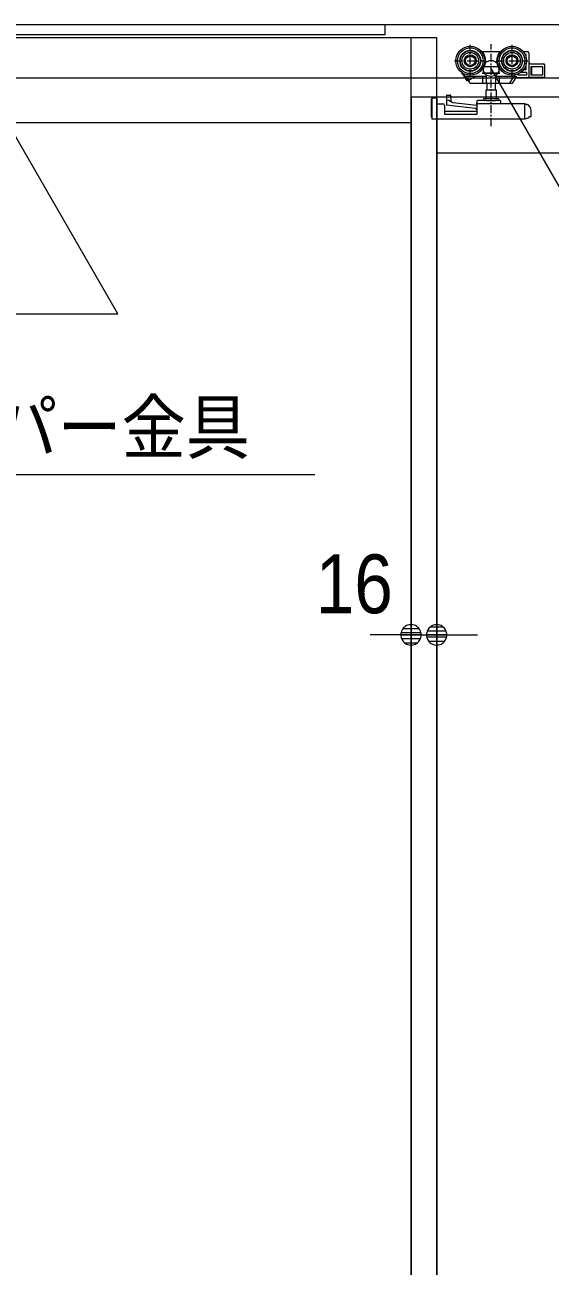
# Model space of a CAD drawing. Units: millimetres, scale not verified. Extents: x -6062 to 6062, y -3045 to 3045.
# Drawn here: x -2563 to -2236, y -423 to 350 of the extents above; entities that cross this region are included whole.
import ezdxf
from ezdxf.enums import TextEntityAlignment as Align

# ---------------------------------------------------------------- set-up
doc = ezdxf.new("R2010")
doc.units = ezdxf.units.MM
doc.header["$LTSCALE"] = 20
doc.linetypes.add('CHAIN1', pattern=[8, 5, -1, 1, -1])
for name, color, linetype, lineweight in [('0-0_2寸法-2', 7, 'Continuous', 9), ('0-1_0', 7, 'Continuous', 9), ('0-3_2寸法-3', 7, 'Continuous', 9), ('0-4_3一般', 7, 'Continuous', 9)]:
    doc.layers.add(name, color=color, linetype=linetype, lineweight=lineweight)
doc.styles.add('ＭＳ ゴシック', font='')
doc.styles.add('ＭＳ Ｐゴシック', font='')
doc.styles.get('ＭＳ ゴシック').set_extended_font_data('MS Gothic')
doc.styles.get('ＭＳ Ｐゴシック').set_extended_font_data('MS PGothic')

# ---------------------------------------------------------------- blocks, each defined once
blk = doc.blocks.new('_Dot')
at = {"layer": '0-1_0'}
for p, q in [((-10, 0), (-20, 0)), ((9.78, 2), (-9.78, 2)), ((7.99, 6), (-7.99, 6)), ((9.16, -3.98), (-9.16, -3.98)), ((6, -7.98), (-6, -7.98))]:
    blk.add_line(p, q, dxfattribs=at)
for points in [[(10, 0), (9.92, 1.25), (9.69, 2.49), (9.3, 3.68), (8.76, 4.82), (8.09, 5.88), (7.29, 6.85), (6.37, 7.71), (5.36, 8.44), (4.26, 9.05), (3.09, 9.51), (1.87, 9.82), (0.63, 9.98), (-0.63, 9.98), (-1.87, 9.82), (-3.09, 9.51), (-4.26, 9.05), (-5.36, 8.44), (-6.37, 7.71), (-7.29, 6.85), (-8.09, 5.88), (-8.76, 4.82), (-9.3, 3.68), (-9.69, 2.49), (-9.92, 1.25), (-10, 0), (0, 0)], [(-10, 0), (-9.92, -1.25), (-9.69, -2.49), (-9.3, -3.68), (-8.76, -4.82), (-8.09, -5.88), (-7.29, -6.85), (-6.37, -7.71), (-5.36, -8.44), (-4.26, -9.05), (-3.09, -9.51), (-1.87, -9.82), (-0.63, -9.98), (0.63, -9.98), (1.87, -9.82), (3.09, -9.51), (4.26, -9.05), (5.36, -8.44), (6.37, -7.71), (7.29, -6.85), (8.09, -5.88), (8.76, -4.82), (9.3, -3.68), (9.69, -2.49), (9.92, -1.25), (10, 0), (0, 0)]]:
    blk.add_lwpolyline(points, close=True, dxfattribs=at)
blk = doc.blocks.new('グループ-11')
at = {"layer": '0-4_3一般'}
blk.add_line((7360, 7000), (-60560, 7000), dxfattribs=at)
blk = doc.blocks.new('グループ-12')
at = {"layer": '0-4_3一般'}
for p, q in [((-10380, 6840), (-26440, 6840)), ((-10700, -40000), (-10700, 6840)), ((-10380, -40000), (-10380, 6840)), ((-9802, 6662), (-9819.5, 6662)), ((-9802, 6662), (-9802, 6659.3)), ((-9602, 6662), (-9802, 6662)), ((-9802, 6654.4), (-9802, 6659.3)), ((-9802, 6634.4), (-9802, 6654.4)), ((-9602, 6659.3), (-9602, 6662)), ((-9584.5, 6662), (-9602, 6662)), ((-9602, 6659.3), (-9602, 6654.4)), ((-9602, 6654.4), (-9602, 6634.4)), ((-9242, 6662), (-9299.5, 6662)), ((-9232, 6652), (-9232, 6352)), ((-9274, 6632), (-9280.8, 6632)), ((-9264, 6578.7), (-9264, 6622)), ((-9264, 6452), (-9264, 6525.2)), ((-9212, 6512), (-9052, 6512)), ((-10071, 6403.9), (-10067.5, 6406.1)), ((-10045.8, 6392.7), (-10028.8, 6366.5)), ((-10020.4, 6362), (-9774, 6362)), ((-9980.8, 6310.9), (-10014, 6362)), ((-9980.8, 6310.9), (-9902.2, 6362)), ((-9811.8, 6452.4), (-9812, 6452.5)), ((-9812, 6398), (-9802, 6398)), ((-9805.9, 6282), (-9805.9, 6362)), ((-9802, 6449.5), (-9802, 6398)), ((-9773.5, 6362), (-9774, 6362)), ((-9758.2, 6282), (-9758.2, 6372)), ((-9645.8, 6372), (-9645.8, 6282)), ((-9645.7, 6371.5), (-9645.8, 6372)), ((-9630, 6362), (-9419.3, 6362)), ((-9602, 6398), (-9602, 6449.5)), ((-9598.1, 6282), (-9598.1, 6362)), ((-9592.2, 6452.4), (-9592, 6452.5)), ((-9465.8, 6282), (-9413.9, 6362)), ((-9433.6, 6276.5), (-9391.1, 6342)), ((-9407.4, 6372), (-9413.9, 6362)), ((-9413.9, 6362), (-9391.1, 6362)), ((-9407.4, 6372), (-9404.9, 6375.8)), ((-9403, 6342), (-9381.1, 6342)), ((-9391.1, 6362), (-9391.1, 6352)), ((-9371.6, 6372), (-9358.2, 6392.7)), ((-9262, 6372), (-9371.6, 6372)), ((-9328.9, 6412), (-9262, 6412)), ((-9299.5, 6442), (-9274, 6442)), ((-9262, 6412), (-9262, 6372)), ((-9052, 6342), (-9232, 6342)), ((-9202, 6482), (-9062, 6482)), ((-9202, 6372), (-9202, 6482)), ((-9062, 6372), (-9202, 6372)), ((-9198.4, 6482), (-9198.4, 6372)), ((-9062, 6482), (-9062, 6372)), ((-9032, 6362), (-9032, 6492)), ((-9993, 6311.4), (-10005.6, 6303.3)), ((-9981.2, 6311.1), (-9980.8, 6310.9)), ((-9956.6, 6272), (-9800, 6272)), ((-9800.3, 6272), (-9800, 6272)), ((-9800, 6272), (-9755.7, 6272)), ((-9765, 6080), (-9765, 6190)), ((-9765, 6190), (-9639, 6190)), ((-9755.9, 6272.1), (-9755.7, 6272)), ((-9751.5, 6190), (-9751.5, 6272)), ((-9652.5, 6272), (-9652.5, 6190)), ((-9648.1, 6272.1), (-9648.3, 6272)), ((-9639, 6190), (-9639, 6080)), ((-9604, 6272), (-9477.8, 6272)), ((-9603.7, 6272), (-9604, 6272)), ((-9472.3, 6272), (-9477.8, 6272)), ((-9465.8, 6282), (-9472.3, 6272)), ((-9472.3, 6272), (-9442, 6272)), ((-10444, 6084), (-10444, 6074)), ((-10442, 6084), (-10444, 6084)), ((-10444, 5860), (-10444, 6074)), ((-10442, 6086), (-10442, 5826)), ((-10382, 6086), (-10442, 6086)), ((-10380, 6100), (-10380, -39740)), ((-10258, 6124.4), (-10258, 6122.8)), ((-10258, 6124.4), (-10258, 6124.4)), ((-10258, 6122.8), (-10258, 6116)), ((-10258, 6116), (-10258, 6062.3)), ((-10258, 6062.3), (-10258, 6002)), ((-10228, 6059.1), (-10258, 6062.3)), ((-10257.6, 6124.7), (-10218, 6124.7)), ((-10178, 6027.6), (-10228, 6059.1)), ((-10217.6, 6124.7), (-10218, 6124.7)), ((-10205.4, 6118.6), (-10205.7, 6119.2)), ((-10198, 6040.2), (-10198, 6092)), ((-9882, 6046), (-9882, 6026)), ((-9755.3, 6056), (-9872, 6056)), ((-9614, 6080), (-9790, 6080)), ((-9755.3, 6056), (-9648.7, 6056)), ((-9592, 6056), (-9648.7, 6056)), ((-9582, 6026), (-9582, 6046)), ((-10282, 5996), (-10282, 5888)), ((-10282, 5926), (-9882, 5926)), ((-10282, 5888), (-9882, 5888)), ((-10258, 6002), (-9899.9, 5963.7)), ((-9882, 5996), (-10178, 6027.6)), ((-9882, 6006), (-9882, 6026)), ((-9882, 6006), (-9882, 5888)), ((-9283.8, 6016), (-9872, 6016)), ((-9282, 6006.3), (-9282, 6006)), ((-9282, 5826), (-9282, 6006)), ((-9272.5, 6012.4), (-9280.3, 6015.3)), ((-9272.5, 6012.4), (-9262.6, 6008.7)), ((-9253.9, 6005.4), (-9262.6, 6008.7)), ((-9202, 5860), (-9202, 5930.5)), ((-10700, 5780), (-26120, 5780)), ((-9282, 5826), (-10442, 5826)), ((-9262.6, 5833.3), (-9282, 5826)), ((-9262.6, 5833.3), (-9227.4, 5846.5)), ((-9227.4, 5846.5), (-9227.4, 5860)), ((-9227.4, 5860), (-9202, 5860)), ((5040, 5400), (-10380, 5400))]:
    blk.add_line(p, q, dxfattribs=at)
at = {"layer": '0-4_3一般', "linetype": 'CHAIN1'}
for p, q in [((-9962, 6354), (-9962, 6750)), ((-9702, 5738.4), (-9702, 6758.4)), ((-9442, 6354), (-9442, 6750)), ((-10160, 6552), (-9764, 6552)), ((-9640, 6552), (-9244, 6552))]:
    blk.add_line(p, q, dxfattribs=at)
at = {"layer": '0-4_3一般'}
for points in [[(5350, 6340), (5350, 7000), (-26440, 7000), (-26440, 6340)], [(-11020, 7000), (-25780, 7000), (-25780, 6880), (-11020, 6880)]]:
    blk.add_lwpolyline(points, close=True, dxfattribs=at)
for points in [[(-10071, 6403.9), (-10055.5, 6380.1), (-10005.6, 6303.3)], [(-10028.8, 6366.5), (-9991.7, 6309.4), (-9973.3, 6281.1)], [(-9802, 6449.5), (-9802.3, 6449.6), (-9802.5, 6449.7), (-9802.8, 6449.7), (-9803, 6449.8), (-9803.3, 6449.9), (-9803.5, 6449.9), (-9803.8, 6450), (-9804, 6450.1), (-9804.3, 6450.2), (-9804.5, 6450.2), (-9804.8, 6450.3), (-9805, 6450.4), (-9805.3, 6450.5), (-9805.5, 6450.5), (-9805.8, 6450.6), (-9806, 6450.7), (-9806.3, 6450.8), (-9806.5, 6450.8), (-9806.8, 6450.9), (-9807, 6451), (-9807.3, 6451.1), (-9807.5, 6451.1), (-9807.8, 6451.2), (-9808, 6451.3), (-9808.3, 6451.4), (-9808.5, 6451.4), (-9808.8, 6451.5), (-9809, 6451.6), (-9809.3, 6451.7), (-9809.5, 6451.7), (-9809.8, 6451.8), (-9810, 6451.9), (-9810.3, 6452), (-9810.5, 6452), (-9810.8, 6452.1), (-9811, 6452.2), (-9811.3, 6452.3), (-9811.5, 6452.3), (-9811.8, 6452.4)], [(-9802, 6398), (-9602, 6398), (-9592, 6398)], [(-9758.2, 6372), (-9758.3, 6371.5), (-9758.4, 6371), (-9758.5, 6370.5), (-9758.6, 6370.1), (-9758.8, 6369.6), (-9758.9, 6369.2), (-9759.1, 6368.8), (-9759.3, 6368.4), (-9759.6, 6368), (-9759.8, 6367.6), (-9760.1, 6367.2), (-9760.4, 6366.9), (-9760.8, 6366.5), (-9761.1, 6366.2), (-9761.5, 6365.9), (-9761.9, 6365.6), (-9762.4, 6365.3), (-9762.8, 6365), (-9763.3, 6364.8), (-9763.8, 6364.5), (-9764.3, 6364.3), (-9764.8, 6364.1), (-9765.3, 6363.9), (-9765.9, 6363.7), (-9766.4, 6363.5), (-9766.9, 6363.3), (-9767.4, 6363.1), (-9767.9, 6363), (-9768.4, 6362.8), (-9768.9, 6362.7), (-9769.4, 6362.6), (-9769.9, 6362.5), (-9770.4, 6362.4), (-9771, 6362.3), (-9771.5, 6362.2), (-9772, 6362.1), (-9772.5, 6362.1), (-9773, 6362), (-9773.5, 6362)], [(-9630, 6362), (-9630.5, 6362), (-9631, 6362), (-9631.5, 6362.1), (-9632, 6362.1), (-9632.5, 6362.2), (-9633, 6362.3), (-9633.6, 6362.4), (-9634.1, 6362.5), (-9634.6, 6362.6), (-9635.1, 6362.7), (-9635.6, 6362.8), (-9636.1, 6363), (-9636.6, 6363.1), (-9637.1, 6363.3), (-9637.6, 6363.5), (-9638.1, 6363.7), (-9638.7, 6363.9), (-9639.2, 6364.1), (-9639.7, 6364.3), (-9640.2, 6364.5), (-9640.7, 6364.8), (-9641.2, 6365), (-9641.6, 6365.3), (-9642.1, 6365.6), (-9642.5, 6365.9), (-9642.9, 6366.2), (-9643.2, 6366.5), (-9643.6, 6366.9), (-9643.9, 6367.2), (-9644.2, 6367.6), (-9644.4, 6368), (-9644.7, 6368.4), (-9644.9, 6368.8), (-9645.1, 6369.2), (-9645.2, 6369.6), (-9645.4, 6370.1), (-9645.5, 6370.5), (-9645.6, 6371), (-9645.7, 6371.5)], [(-9602, 6449.5), (-9601.7, 6449.6), (-9601.5, 6449.7), (-9601.2, 6449.7), (-9601, 6449.8), (-9600.7, 6449.9), (-9600.5, 6449.9), (-9600.2, 6450), (-9600, 6450.1), (-9599.7, 6450.2), (-9599.5, 6450.2), (-9599.2, 6450.3), (-9599, 6450.4), (-9598.7, 6450.5), (-9598.5, 6450.5), (-9598.2, 6450.6), (-9598, 6450.7), (-9597.7, 6450.8), (-9597.5, 6450.8), (-9597.2, 6450.9), (-9597, 6451), (-9596.7, 6451.1), (-9596.5, 6451.1), (-9596.2, 6451.2), (-9596, 6451.3), (-9595.7, 6451.4), (-9595.5, 6451.4), (-9595.2, 6451.5), (-9595, 6451.6), (-9594.7, 6451.7), (-9594.5, 6451.7), (-9594.2, 6451.8), (-9594, 6451.9), (-9593.7, 6452), (-9593.5, 6452), (-9593.2, 6452.1), (-9593, 6452.2), (-9592.7, 6452.3), (-9592.5, 6452.3), (-9592.2, 6452.4)], [(-9381.1, 6342), (-9232, 6342), (-9232, 6352)], [(-9991.7, 6309.4), (-9991.9, 6309.7), (-9992, 6310), (-9992.1, 6310.2), (-9992.2, 6310.5), (-9992.2, 6310.7), (-9992.2, 6311), (-9992.2, 6311.2), (-9992.2, 6311.4), (-9992.1, 6311.5), (-9992, 6311.7), (-9991.8, 6311.8), (-9991.6, 6312), (-9991.4, 6312.1), (-9991.1, 6312.2), (-9990.8, 6312.2), (-9990.5, 6312.3), (-9990.2, 6312.3), (-9989.8, 6312.4), (-9989.4, 6312.4), (-9988.9, 6312.4), (-9988.5, 6312.3), (-9988, 6312.3), (-9987.5, 6312.3), (-9987.1, 6312.2), (-9986.7, 6312.2), (-9986.2, 6312.1), (-9985.8, 6312.1), (-9985.4, 6312), (-9985, 6312), (-9984.6, 6311.9), (-9984.2, 6311.8), (-9983.8, 6311.8), (-9983.4, 6311.7), (-9983, 6311.6), (-9982.6, 6311.5), (-9982.2, 6311.4), (-9981.9, 6311.3), (-9981.5, 6311.2), (-9981.2, 6311.1)], [(-9805.9, 6282), (-9805.9, 6281.7), (-9805.9, 6281.3), (-9805.8, 6281), (-9805.8, 6280.7), (-9805.7, 6280.4), (-9805.7, 6280.1), (-9805.6, 6279.8), (-9805.6, 6279.4), (-9805.5, 6279.1), (-9805.4, 6278.8), (-9805.4, 6278.5), (-9805.3, 6278.2), (-9805.2, 6277.9), (-9805.1, 6277.6), (-9805, 6277.3), (-9804.9, 6276.9), (-9804.8, 6276.6), (-9804.7, 6276.3), (-9804.6, 6276), (-9804.4, 6275.7), (-9804.3, 6275.4), (-9804.2, 6275.1), (-9804, 6274.8), (-9803.8, 6274.6), (-9803.7, 6274.3), (-9803.5, 6274.1), (-9803.3, 6273.8), (-9803.1, 6273.6), (-9802.9, 6273.4), (-9802.7, 6273.2), (-9802.5, 6273), (-9802.2, 6272.9), (-9802, 6272.7), (-9801.7, 6272.6), (-9801.5, 6272.4), (-9801.2, 6272.3), (-9800.9, 6272.2), (-9800.6, 6272.1), (-9800.3, 6272)], [(-9758.2, 6282), (-9758.2, 6281.7), (-9758.2, 6281.4), (-9758.2, 6281.2), (-9758.2, 6280.9), (-9758.2, 6280.6), (-9758.2, 6280.3), (-9758.2, 6280.1), (-9758.2, 6279.8), (-9758.2, 6279.5), (-9758.2, 6279.2), (-9758.2, 6278.9), (-9758.2, 6278.7), (-9758.2, 6278.4), (-9758.2, 6278.1), (-9758.1, 6277.8), (-9758.1, 6277.5), (-9758.1, 6277.2), (-9758.1, 6276.9), (-9758.1, 6276.7), (-9758.1, 6276.4), (-9758.1, 6276.1), (-9758.1, 6275.8), (-9758, 6275.5), (-9758, 6275.3), (-9757.9, 6275), (-9757.9, 6274.7), (-9757.8, 6274.5), (-9757.7, 6274.3), (-9757.6, 6274), (-9757.5, 6273.8), (-9757.3, 6273.6), (-9757.2, 6273.4), (-9757, 6273.2), (-9756.9, 6273), (-9756.7, 6272.8), (-9756.5, 6272.6), (-9756.3, 6272.4), (-9756.1, 6272.3), (-9755.9, 6272.1)], [(-9755.7, 6272), (-9648.3, 6272), (-9604, 6272)], [(-9645.8, 6282), (-9645.8, 6281.7), (-9645.8, 6281.4), (-9645.8, 6281.2), (-9645.8, 6280.9), (-9645.8, 6280.6), (-9645.8, 6280.3), (-9645.8, 6280.1), (-9645.8, 6279.8), (-9645.8, 6279.5), (-9645.8, 6279.2), (-9645.8, 6278.9), (-9645.8, 6278.7), (-9645.8, 6278.4), (-9645.8, 6278.1), (-9645.9, 6277.8), (-9645.9, 6277.5), (-9645.9, 6277.2), (-9645.9, 6276.9), (-9645.9, 6276.7), (-9645.9, 6276.4), (-9645.9, 6276.1), (-9645.9, 6275.8), (-9646, 6275.5), (-9646, 6275.3), (-9646.1, 6275), (-9646.1, 6274.7), (-9646.2, 6274.5), (-9646.3, 6274.3), (-9646.4, 6274), (-9646.5, 6273.8), (-9646.7, 6273.6), (-9646.8, 6273.4), (-9647, 6273.2), (-9647.1, 6273), (-9647.3, 6272.8), (-9647.5, 6272.6), (-9647.7, 6272.4), (-9647.9, 6272.3), (-9648.1, 6272.1)], [(-9598.1, 6282), (-9598.1, 6281.7), (-9598.1, 6281.3), (-9598.2, 6281), (-9598.2, 6280.7), (-9598.3, 6280.4), (-9598.3, 6280.1), (-9598.4, 6279.8), (-9598.4, 6279.4), (-9598.5, 6279.1), (-9598.6, 6278.8), (-9598.6, 6278.5), (-9598.7, 6278.2), (-9598.8, 6277.9), (-9598.9, 6277.6), (-9599, 6277.3), (-9599.1, 6276.9), (-9599.2, 6276.6), (-9599.3, 6276.3), (-9599.4, 6276), (-9599.6, 6275.7), (-9599.7, 6275.4), (-9599.8, 6275.1), (-9600, 6274.8), (-9600.2, 6274.6), (-9600.3, 6274.3), (-9600.5, 6274.1), (-9600.7, 6273.8), (-9600.9, 6273.6), (-9601.1, 6273.4), (-9601.3, 6273.2), (-9601.5, 6273), (-9601.8, 6272.9), (-9602, 6272.7), (-9602.3, 6272.6), (-9602.5, 6272.4), (-9602.8, 6272.3), (-9603.1, 6272.2), (-9603.4, 6272.1), (-9603.7, 6272)], [(5360, 6100), (-10700, 6100), (-10700, -39740)], [(-10382, 6086), (-10382, 6016), (-10302, 6016)], [(-10257.6, 6124.7), (-10257.7, 6124.7), (-10257.7, 6124.7), (-10257.7, 6124.7), (-10257.7, 6124.7), (-10257.7, 6124.7), (-10257.7, 6124.7), (-10257.7, 6124.7), (-10257.7, 6124.7), (-10257.8, 6124.7), (-10257.8, 6124.7), (-10257.8, 6124.7), (-10257.8, 6124.6), (-10257.8, 6124.6), (-10257.8, 6124.6), (-10257.8, 6124.6), (-10257.8, 6124.6), (-10257.8, 6124.6), (-10257.9, 6124.6), (-10257.9, 6124.6), (-10257.9, 6124.6), (-10257.9, 6124.6), (-10257.9, 6124.6), (-10257.9, 6124.6), (-10257.9, 6124.6), (-10257.9, 6124.6), (-10257.9, 6124.5), (-10257.9, 6124.5), (-10257.9, 6124.5), (-10258, 6124.5), (-10258, 6124.5), (-10258, 6124.5), (-10258, 6124.5), (-10258, 6124.5), (-10258, 6124.5), (-10258, 6124.4), (-10258, 6124.4), (-10258, 6124.4), (-10258, 6124.4), (-10258, 6124.4)], [(-10205.8, 6119.2), (-10205.9, 6119.5), (-10206.1, 6119.8), (-10206.3, 6120.1), (-10206.5, 6120.4), (-10206.7, 6120.6), (-10206.9, 6120.9), (-10207.1, 6121.1), (-10207.3, 6121.4), (-10207.6, 6121.6), (-10207.8, 6121.8), (-10208.1, 6122), (-10208.3, 6122.2), (-10208.6, 6122.4), (-10208.9, 6122.6), (-10209.2, 6122.8), (-10209.5, 6122.9), (-10209.9, 6123.1), (-10210.2, 6123.2), (-10210.5, 6123.3), (-10210.9, 6123.4), (-10211.3, 6123.5), (-10211.6, 6123.6), (-10212, 6123.7), (-10212.3, 6123.8), (-10212.7, 6123.9), (-10213, 6124), (-10213.4, 6124.1), (-10213.8, 6124.2), (-10214.1, 6124.2), (-10214.5, 6124.3), (-10214.8, 6124.3), (-10215.2, 6124.4), (-10215.5, 6124.5), (-10215.9, 6124.5), (-10216.2, 6124.5), (-10216.6, 6124.6), (-10216.9, 6124.6), (-10217.3, 6124.6), (-10217.6, 6124.7)], [(-10198.1, 6092.1), (-10198.1, 6092.8), (-10198.2, 6093.5), (-10198.2, 6094.2), (-10198.2, 6094.9), (-10198.3, 6095.6), (-10198.3, 6096.3), (-10198.4, 6097), (-10198.4, 6097.8), (-10198.5, 6098.5), (-10198.6, 6099.2), (-10198.7, 6099.9), (-10198.8, 6100.6), (-10199, 6101.3), (-10199.1, 6102), (-10199.3, 6102.7), (-10199.4, 6103.4), (-10199.6, 6104), (-10199.8, 6104.7), (-10199.9, 6105.4), (-10200.1, 6106.1), (-10200.3, 6106.8), (-10200.6, 6107.5), (-10200.8, 6108.2), (-10201, 6108.9), (-10201.3, 6109.5), (-10201.5, 6110.2), (-10201.7, 6110.9), (-10202, 6111.5), (-10202.3, 6112.2), (-10202.6, 6112.8), (-10202.8, 6113.5), (-10203.1, 6114.1), (-10203.4, 6114.8), (-10203.7, 6115.4), (-10204.1, 6116.1), (-10204.4, 6116.7), (-10204.7, 6117.3), (-10205, 6118), (-10205.4, 6118.6)], [(-9272.5, 6012.4), (-9272.8, 6012.3), (-9273.1, 6012.2), (-9273.4, 6012.1), (-9273.7, 6012), (-9274, 6012), (-9274.3, 6011.8), (-9274.6, 6011.7), (-9274.9, 6011.6), (-9275.2, 6011.5), (-9275.5, 6011.4), (-9275.8, 6011.3), (-9276.1, 6011.2), (-9276.4, 6011.1), (-9276.7, 6011), (-9277, 6010.9), (-9277.3, 6010.7), (-9277.6, 6010.6), (-9277.9, 6010.5), (-9278.2, 6010.4), (-9278.5, 6010.2), (-9278.8, 6010.1), (-9279.1, 6010), (-9279.4, 6009.8), (-9279.6, 6009.7), (-9279.9, 6009.5), (-9280.1, 6009.3), (-9280.4, 6009.2), (-9280.6, 6009), (-9280.8, 6008.8), (-9280.9, 6008.5), (-9281.1, 6008.3), (-9281.3, 6008.1), (-9281.4, 6007.9), (-9281.5, 6007.6), (-9281.6, 6007.4), (-9281.7, 6007.1), (-9281.8, 6006.8), (-9281.9, 6006.6), (-9282, 6006.3)], [(-10442, 5848.8), (-10443.4, 5853.7), (-10444, 5860)]]:
    blk.add_lwpolyline(points, dxfattribs=at)
for centre, radius in [((-9962, 6552), 180), ((-9962, 6552), 160), ((-9962, 6552), 130), ((-9962, 6552), 126), ((-9962, 6552), 104), ((-9442, 6552), 180), ((-9442, 6552), 160), ((-9442, 6552), 130), ((-9442, 6552), 126), ((-9442, 6552), 104), ((-9962, 6552), 74), ((-9962, 6552), 60), ((-9442, 6552), 74), ((-9442, 6552), 60)]:
    blk.add_circle(centre, radius, dxfattribs=at)
for centre, radius, start, end in [((-9962, 6552), 190, 327.3631, 32.6369), ((-9442, 6552), 190, 147.3631, 212.6369), ((-9242, 6652), 10, 0, 90), ((-9274, 6622), 10, 0, 90), ((-9212, 6532), 20, 180, 270), ((-9052, 6492), 20, 0, 90), ((-10020.4, 6372), 10, 213, 270), ((-9419.3, 6372), 10, 270, 327), ((-9381.1, 6352), 10, 180, 270), ((-9284, 6462), 20, 270, 0), ((-9274, 6452), 10, 270, 0), ((-9052, 6362), 20, 270, 0), ((-9956.6, 6292), 20, 213, 270), ((-9477.8, 6282), 10, 270, 327), ((-9442, 6282), 10, 270, 327), ((-9872, 6046), 10, 90, 180), ((-9790, 6068), 12, 90, 180), ((-9790, 6068), 12, 180, 270), ((-9614, 6068), 12, 0, 90), ((-9614, 6068), 12, 270, 0), ((-9592, 6046), 10, 0, 90), ((-10302, 5996), 20, 0, 90), ((-9902, 5943.8), 20, 0, 83.89836), ((-9872, 6006), 10, 90, 180), ((-9572, 6026), 10, 180, 270), ((-9283.8, 6006), 10, 69.44395, 90), ((-9282, 5930.5), 80, 0, 69.44395)]:
    blk.add_arc(centre, radius, start, end, dxfattribs=at)
blk.add_blockref('グループ-11', (0, 0), dxfattribs=at)

msp = doc.modelspace()

# ---------------------------------------------------------------- linework, layer by layer
at = {"layer": '0-0_2寸法-2'}
for p, q in [((-2322.5, -10), (-2322.3, -10)), ((-2306.5, -11), (-2306.5, -10)), ((-2335.21, -30), (-2347.92, -30)), ((-2322.5, -30), (-2306.5, -30)), ((-2293.79, -30), (-2281.08, -30))]:
    msp.add_line(p, q, dxfattribs=at)
at = {"layer": '0-3_2寸法-3'}
for p, q in [((-2272.43, 327.83), (-2272.77, 327.83)), ((-2272.43, 327.83), (-2272.77, 327.83)), ((-2267.71, 323.83), (-2277.49, 323.83)), ((-2268.6, 319.83), (-2276.6, 319.83))]:
    msp.add_line(p, q, dxfattribs=at)
for points in [[(-3055.15, 338.1), (-2900.36, 70), (-2382.36, 70)], [(-2934.39, 170), (-2505.02, 170), (-2601.5, 337.1)], [(-1958.44, 170), (-2184.36, 170), (-2272.6, 322.84)]]:
    msp.add_lwpolyline(points, dxfattribs=at)
msp.add_circle((-2272.6, 322.84), 5.01, dxfattribs=at)
msp.add_circle((-2272.6, 322.84), 5.01, dxfattribs=at)

# ---------------------------------------------------------------- block references
at = {"layer": '0-0_2寸法-2', "xscale": 0.6356201, "yscale": 0.6356201}
msp.add_blockref('_Dot', (-2322.5, -30), dxfattribs=at)
at = {"layer": '0-0_2寸法-2', "xscale": 0.6356201, "yscale": 0.6356201, "rotation": 180}
msp.add_blockref('_Dot', (-2306.5, -30), dxfattribs=at)
at = {"layer": '0-4_3一般', "xscale": 0.05, "yscale": 0.05}
msp.add_blockref('グループ-12', (-1787.5, 0), dxfattribs=at)

# ---------------------------------------------------------------- texts
at = {"layer": '0-0_2寸法-2', "style": 'ＭＳ Ｐゴシック', "width": 0.9}
msp.add_text('16', height=36.66, dxfattribs=at).set_placement((-2381.83, -27.52), align=Align.BOTTOM_LEFT)
at = {"layer": '0-3_2寸法-3', "style": 'ＭＳ ゴシック', "width": 0.9}
msp.add_text('スライド式ストッパー金具', height=32.55, dxfattribs=at).set_placement((-2902.29, 73.34), align=Align.BOTTOM_LEFT)

doc.saveas('drawing.dxf')
